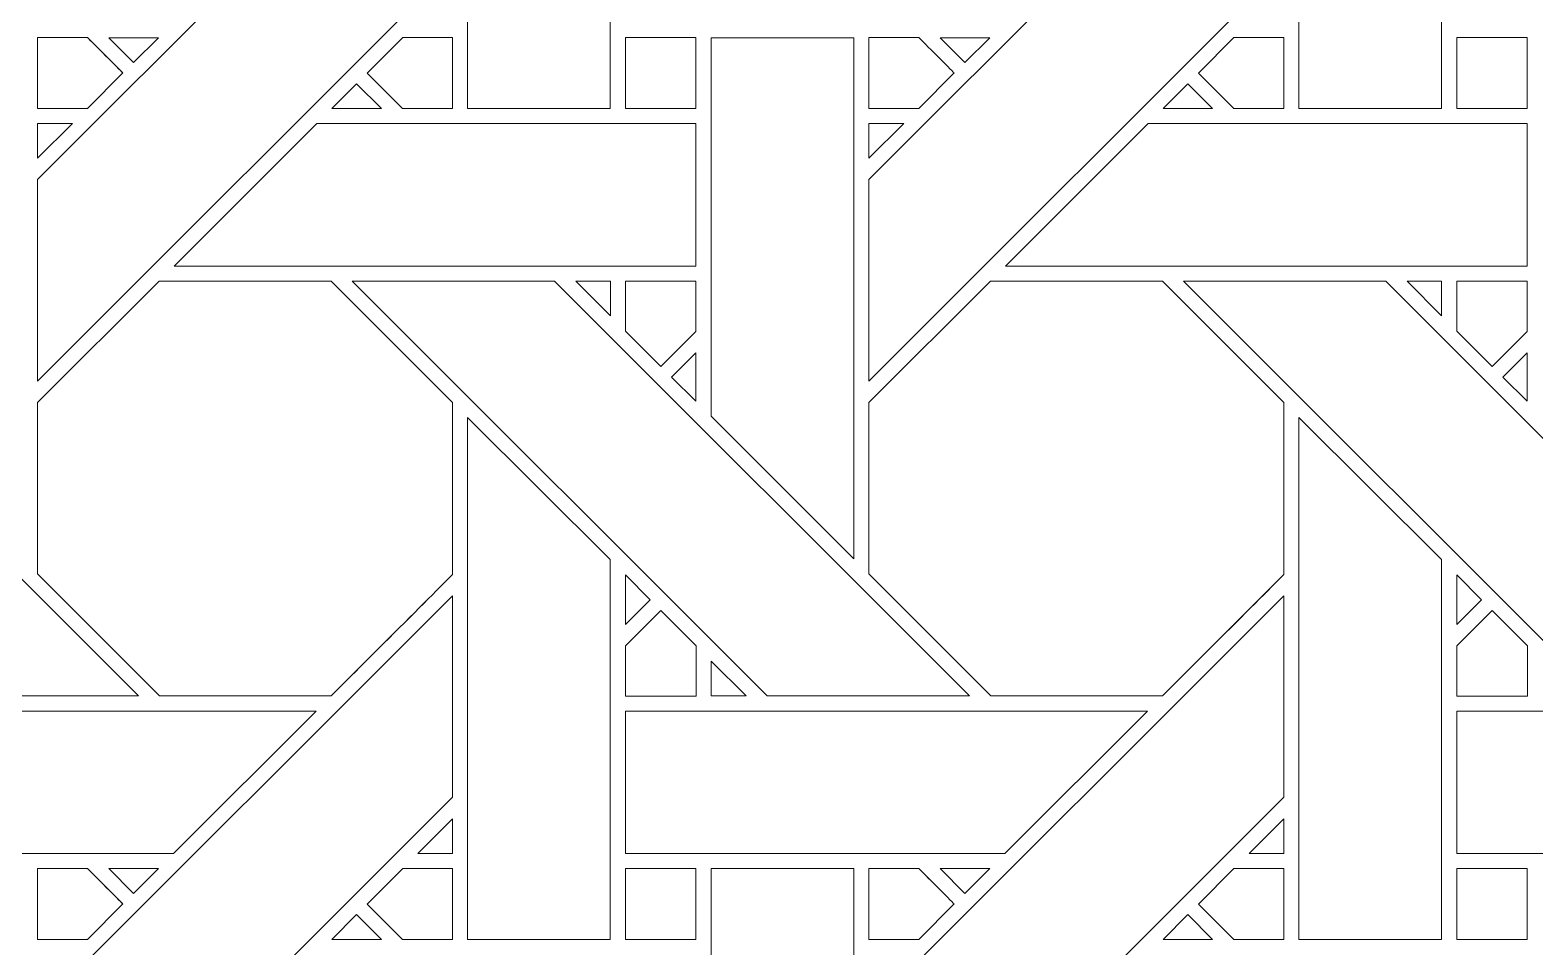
# Model space of a CAD drawing. Header units: inches. Extents: x 4.4 to 20.4, y 1.1 to 17.1.
# Drawn here: x 16.407 to 18.124, y 9.995 to 11.041 of the extents above; entities that cross this region are included whole.
import ezdxf

# ---------------------------------------------------------------- set-up
doc = ezdxf.new("R2010")
doc.units = ezdxf.units.IN
doc.header["$MEASUREMENT"] = 0
doc.layers.add('Design', color=7, linetype='Continuous', lineweight=0)

msp = doc.modelspace()

# ---------------------------------------------------------------- linework, layer by layer
at = {"layer": 'Design'}
for points, knots in [([(12.38285403781467, 17.09476386176223), (7.964575873480902, 17.09476386176223), (4.382854037814669, 13.51304202609592), (4.382854037814669, 9.094763861762152), (4.382854037814669, 4.676485697428384), (7.964575873480902, 1.094763861762152), (12.38285403781467, 1.094763861762152), (16.80113220214846, 1.094763861762152), (20.38285319010416, 4.676485697428384), (20.38285319010416, 9.094763861762152), (20.38285319010416, 13.51304202609592), (16.80113220214846, 17.09476386176223), (12.38285403781467, 17.09476386176223)], [0, 0, 0, 0, 1, 1, 1, 2, 2, 2, 3, 3, 3, 4, 4, 4, 4]), ([(12.38285399246456, 16.23880890138889), (8.437306717014545, 16.23880890138889), (5.23880895283777, 13.04031113721215), (5.23880895283777, 9.094763861762152), (5.23880895283777, 5.149216586312149), (8.437306717014545, 1.950718822135361), (12.38285399246456, 1.950718822135361), (16.32840126791459, 1.950718822135361), (19.52689827508111, 5.149216586312149), (19.52689827508111, 9.094763861762152), (19.52689827508111, 13.04031113721215), (16.32840126791459, 16.23880890138889), (12.38285399246456, 16.23880890138889)], [0, 0, 0, 0, 1, 1, 1, 2, 2, 2, 3, 3, 3, 4, 4, 4, 4]), ([(16.90610758463541, 10.95186869303385), (16.90610758463541, 10.95186869303385), (16.90610758463541, 11.5477066040039), (16.90610758463541, 11.5477066040039), (16.90610758463541, 11.5477066040039), (17.06887647840709, 11.38555823432074), (17.06887647840709, 11.38555823432074), (17.06887647840709, 11.38555823432074), (17.06887647840709, 10.95186869303385), (17.06887647840709, 10.95186869303385), (17.06887647840709, 10.95186869303385), (16.90610758463541, 10.95186869303385), (16.90610758463541, 10.95186869303385)], [0, 0, 0, 0, 1, 1, 1, 2, 2, 2, 3, 3, 3, 4, 4, 4, 4]), ([(17.85483805338541, 10.95186869303385), (17.85483805338541, 10.95186869303385), (17.85483805338541, 11.54771338568793), (17.85483805338541, 11.54771338568793), (17.85483805338541, 11.54771338568793), (18.01760525173611, 11.38555823432074), (18.01760525173611, 11.38555823432074), (18.01760525173611, 11.38555823432074), (18.01760525173611, 10.95186869303385), (18.01760525173611, 10.95186869303385), (18.01760525173611, 10.95186869303385), (17.85483805338541, 10.95186869303385), (17.85483805338541, 10.95186869303385)], [0, 0, 0, 0, 1, 1, 1, 2, 2, 2, 3, 3, 3, 4, 4, 4, 4]), ([(16.88897026909722, 11.11409929063585), (16.88897026909722, 11.11409929063585), (16.4153137207032, 10.64044189453125), (16.4153137207032, 10.64044189453125), (16.4153137207032, 10.64044189453125), (16.4153137207032, 10.8705325656467), (16.4153137207032, 10.8705325656467), (16.4153137207032, 10.8705325656467), (16.88897026909722, 11.3441416422526), (16.88897026909722, 11.3441416422526), (16.88897026909722, 11.3441416422526), (16.88897026909722, 11.11409929063585), (16.88897026909722, 11.11409929063585)], [0, 0, 0, 0, 1, 1, 1, 2, 2, 2, 3, 3, 3, 4, 4, 4, 4]), ([(17.83769904242624, 11.11410607231988), (17.83769904242624, 11.11410607231988), (17.36402893066404, 10.64044189453125), (17.36402893066404, 10.64044189453125), (17.36402893066404, 10.64044189453125), (17.36402893066404, 10.87053934733073), (17.36402893066404, 10.87053934733073), (17.36402893066404, 10.87053934733073), (17.83769904242624, 11.3441416422526), (17.83769904242624, 11.3441416422526), (17.83769904242624, 11.3441416422526), (17.83769904242624, 11.11410607231988), (17.83769904242624, 11.11410607231988)], [0, 0, 0, 0, 1, 1, 1, 2, 2, 2, 3, 3, 3, 4, 4, 4, 4]), ([(16.472395155165, 11.0326656765408), (16.47753228081597, 11.02755398220486), (16.50830417209209, 10.99674140082465), (16.51272922092014, 10.99231719970703), (16.51272922092014, 10.99231719970703), (16.4723086886936, 10.95189412434895), (16.4723086886936, 10.95189412434895), (16.4723086886936, 10.95189412434895), (16.41533576117624, 10.95189412434895), (16.41533576117624, 10.95189412434895), (16.41533576117624, 10.95189412434895), (16.41533576117624, 11.0326656765408), (16.41533576117624, 11.0326656765408), (16.41533576117624, 11.0326656765408), (16.472395155165, 11.0326656765408), (16.472395155165, 11.0326656765408)], [0, 0, 0, 0, 1, 1, 1, 2, 2, 2, 3, 3, 3, 4, 4, 4, 5, 5, 5, 5]), ([(16.51272922092014, 10.99231719970703), (16.51272922092014, 10.99231719970703), (16.4723086886936, 10.95189412434895), (16.4723086886936, 10.95189412434895), (16.4723086886936, 10.95189412434895), (16.41533576117624, 10.95189412434895), (16.41533576117624, 10.95189412434895), (16.41533576117624, 10.95189412434895), (16.41533576117624, 11.0326656765408), (16.41533576117624, 11.0326656765408), (16.41533576117624, 11.0326656765408), (16.472395155165, 11.0326656765408), (16.472395155165, 11.0326656765408), (16.47770521375876, 11.02739037407769), (16.50851101345486, 10.99653032090929), (16.51272922092014, 10.99231719970703)], [0, 0, 0, 0, 1, 1, 1, 2, 2, 2, 3, 3, 3, 4, 4, 4, 5, 5, 5, 5]), ([(16.49673122829861, 11.03264702690972), (16.49673122829861, 11.03264702690972), (16.55319722493487, 11.03264702690972), (16.55319722493487, 11.03264702690972), (16.55319722493487, 11.03264702690972), (16.52490912543403, 11.0044682820638), (16.52490912543403, 11.0044682820638), (16.52490912543403, 11.0044682820638), (16.49673122829861, 11.03264702690972), (16.49673122829861, 11.03264702690972)], [0, 0, 0, 0, 1, 1, 1, 2, 2, 2, 3, 3, 3, 3]), ([(16.83189392089846, 10.95188395182291), (16.83189392089846, 10.95188395182291), (16.79153951009112, 10.9922629462348), (16.79153951009112, 10.9922629462348), (16.79153951009112, 10.9922629462348), (16.83196851942276, 11.03268941243489), (16.83196851942276, 11.03268941243489), (16.83196851942276, 11.03268941243489), (16.8890092637804, 11.03268941243489), (16.8890092637804, 11.03268941243489), (16.8890092637804, 11.03268941243489), (16.8890092637804, 10.95188395182291), (16.8890092637804, 10.95188395182291), (16.8890092637804, 10.95188395182291), (16.83189392089846, 10.95188395182291), (16.83189392089846, 10.95188395182291)], [0, 0, 0, 0, 1, 1, 1, 2, 2, 2, 3, 3, 3, 4, 4, 4, 5, 5, 5, 5]), ([(16.8890092637804, 10.95188395182291), (16.8890092637804, 10.95188395182291), (16.83189392089846, 10.95188395182291), (16.83189392089846, 10.95188395182291), (16.83189392089846, 10.95188395182291), (16.79153951009112, 10.9922629462348), (16.79153951009112, 10.9922629462348), (16.79153951009112, 10.9922629462348), (16.83196851942276, 11.03268941243489), (16.83196851942276, 11.03268941243489), (16.83196851942276, 11.03268941243489), (16.8890092637804, 11.03268941243489), (16.8890092637804, 11.03268941243489), (16.8890092637804, 11.03268941243489), (16.8890092637804, 10.95188395182291), (16.8890092637804, 10.95188395182291)], [0, 0, 0, 0, 1, 1, 1, 2, 2, 2, 3, 3, 3, 4, 4, 4, 5, 5, 5, 5]), ([(17.08621554904514, 10.95188395182291), (17.08621554904514, 10.95188395182291), (17.08621554904514, 11.0326656765408), (17.08621554904514, 11.0326656765408), (17.08621554904514, 11.0326656765408), (17.16645473904082, 11.0326656765408), (17.16645473904082, 11.0326656765408), (17.16645473904082, 11.0326656765408), (17.16645473904082, 10.95188395182291), (17.16645473904082, 10.95188395182291), (17.16645473904082, 10.95188395182291), (17.08621554904514, 10.95188395182291), (17.08621554904514, 10.95188395182291)], [0, 0, 0, 0, 1, 1, 1, 2, 2, 2, 3, 3, 3, 4, 4, 4, 4]), ([(17.16645473904082, 10.95188395182291), (17.16645473904082, 10.95188395182291), (17.08621554904514, 10.95188395182291), (17.08621554904514, 10.95188395182291), (17.08621554904514, 10.95188395182291), (17.08621554904514, 11.0326656765408), (17.08621554904514, 11.0326656765408), (17.08621554904514, 11.0326656765408), (17.16645473904082, 11.0326656765408), (17.16645473904082, 11.0326656765408), (17.16645473904082, 11.0326656765408), (17.16645473904082, 10.95188395182291), (17.16645473904082, 10.95188395182291)], [0, 0, 0, 0, 1, 1, 1, 2, 2, 2, 3, 3, 3, 4, 4, 4, 4]), ([(17.18397352430555, 10.60044776068793), (17.18397352430555, 10.60044776068793), (17.18397352430555, 11.03264702690972), (17.18397352430555, 11.03264702690972), (17.18397352430555, 11.03264702690972), (17.34688991970486, 11.03264702690972), (17.34688991970486, 11.03264702690972), (17.34688991970486, 11.03264702690972), (17.34688991970486, 10.43753051757812), (17.34688991970486, 10.43753051757812), (17.34688991970486, 10.43753051757812), (17.18397352430555, 10.60044776068793), (17.18397352430555, 10.60044776068793)], [0, 0, 0, 0, 1, 1, 1, 2, 2, 2, 3, 3, 3, 4, 4, 4, 4]), ([(17.42113579644097, 11.0326656765408), (17.42627631293403, 11.02755398220486), (17.45704142252612, 10.99674140082465), (17.46146647135416, 10.99231719970703), (17.46146647135416, 10.99231719970703), (17.42104424370667, 10.95189412434895), (17.42104424370667, 10.95189412434895), (17.42104424370667, 10.95189412434895), (17.36406453450528, 10.95189412434895), (17.36406453450528, 10.95189412434895), (17.36406453450528, 10.95189412434895), (17.36406453450528, 11.0326656765408), (17.36406453450528, 11.0326656765408), (17.36406453450528, 11.0326656765408), (17.42113579644097, 11.0326656765408), (17.42113579644097, 11.0326656765408)], [0, 0, 0, 0, 1, 1, 1, 2, 2, 2, 3, 3, 3, 4, 4, 4, 5, 5, 5, 5]), ([(17.46146647135416, 10.99231719970703), (17.46146647135416, 10.99231719970703), (17.42104424370667, 10.95189412434895), (17.42104424370667, 10.95189412434895), (17.42104424370667, 10.95189412434895), (17.36406453450528, 10.95189412434895), (17.36406453450528, 10.95189412434895), (17.36406453450528, 10.95189412434895), (17.36406453450528, 11.0326656765408), (17.36406453450528, 11.0326656765408), (17.36406453450528, 11.0326656765408), (17.42113579644097, 11.0326656765408), (17.42113579644097, 11.0326656765408), (17.42625596788194, 11.02756754557291), (17.45702785915806, 10.99674818250868), (17.46146647135416, 10.99231719970703)], [0, 0, 0, 0, 1, 1, 1, 2, 2, 2, 3, 3, 3, 4, 4, 4, 5, 5, 5, 5]), ([(17.44546169704861, 11.03264702690972), (17.44546169704861, 11.03264702690972), (17.50192599826389, 11.03264702690972), (17.50192599826389, 11.03264702690972), (17.50192599826389, 11.03264702690972), (17.47363959418403, 11.0044682820638), (17.47363959418403, 11.0044682820638), (17.47363959418403, 11.0044682820638), (17.44546169704861, 11.03264702690972), (17.44546169704861, 11.03264702690972)], [0, 0, 0, 0, 1, 1, 1, 2, 2, 2, 3, 3, 3, 3]), ([(17.78062947591153, 10.95188395182291), (17.78062947591153, 10.95188395182291), (17.74027506510416, 10.9922629462348), (17.74027506510416, 10.9922629462348), (17.74027506510416, 10.9922629462348), (17.78069729275181, 11.03268941243489), (17.78069729275181, 11.03268941243489), (17.78069729275181, 11.03268941243489), (17.83774481879348, 11.03268941243489), (17.83774481879348, 11.03268941243489), (17.83774481879348, 11.03268941243489), (17.83774481879348, 10.95188395182291), (17.83774481879348, 10.95188395182291), (17.83774481879348, 10.95188395182291), (17.78062947591153, 10.95188395182291), (17.78062947591153, 10.95188395182291)], [0, 0, 0, 0, 1, 1, 1, 2, 2, 2, 3, 3, 3, 4, 4, 4, 5, 5, 5, 5]), ([(17.83774481879348, 10.95188395182291), (17.83774481879348, 10.95188395182291), (17.78062947591153, 10.95188395182291), (17.78062947591153, 10.95188395182291), (17.78062947591153, 10.95188395182291), (17.74027506510416, 10.9922629462348), (17.74027506510416, 10.9922629462348), (17.74027506510416, 10.9922629462348), (17.78069729275181, 11.03268941243489), (17.78069729275181, 11.03268941243489), (17.78069729275181, 11.03268941243489), (17.83774481879348, 11.03268941243489), (17.83774481879348, 11.03268941243489), (17.83774481879348, 11.03268941243489), (17.83774481879348, 10.95188395182291), (17.83774481879348, 10.95188395182291)], [0, 0, 0, 0, 1, 1, 1, 2, 2, 2, 3, 3, 3, 4, 4, 4, 5, 5, 5, 5]), ([(18.03494432237415, 11.0326656765408), (18.03494432237415, 11.0326656765408), (18.11519029405389, 11.0326656765408), (18.11519029405389, 11.0326656765408), (18.11519029405389, 11.0326656765408), (18.11519029405389, 10.95188395182291), (18.11519029405389, 10.95188395182291), (18.11519029405389, 10.95188395182291), (18.03494432237415, 10.95188395182291), (18.03494432237415, 10.95188395182291), (18.03494432237415, 10.95188395182291), (18.03494432237415, 11.0326656765408), (18.03494432237415, 11.0326656765408)], [0, 0, 0, 0, 1, 1, 1, 2, 2, 2, 3, 3, 3, 4, 4, 4, 4]), ([(18.03494432237415, 10.95188395182291), (18.03494432237415, 10.95188395182291), (18.03494432237415, 11.0326656765408), (18.03494432237415, 11.0326656765408), (18.03494432237415, 11.0326656765408), (18.11519029405389, 11.0326656765408), (18.11519029405389, 11.0326656765408), (18.11519029405389, 11.0326656765408), (18.11519029405389, 10.95188395182291), (18.11519029405389, 10.95188395182291), (18.11519029405389, 10.95188395182291), (18.03494432237415, 10.95188395182291), (18.03494432237415, 10.95188395182291)], [0, 0, 0, 0, 1, 1, 1, 2, 2, 2, 3, 3, 3, 4, 4, 4, 4]), ([(16.7794019911025, 10.9801288180881), (16.7794019911025, 10.9801288180881), (16.8076477050782, 10.95186869303385), (16.8076477050782, 10.95186869303385), (16.8076477050782, 10.95186869303385), (16.75114101833765, 10.95186869303385), (16.75114101833765, 10.95186869303385), (16.75114101833765, 10.95186869303385), (16.7794019911025, 10.9801288180881), (16.7794019911025, 10.9801288180881)], [0, 0, 0, 0, 1, 1, 1, 2, 2, 2, 3, 3, 3, 3]), ([(17.69985622829861, 10.95186869303385), (17.69985622829861, 10.95186869303385), (17.72812906901041, 10.9801288180881), (17.72812906901041, 10.9801288180881), (17.72812906901041, 10.9801288180881), (17.75637647840709, 10.95186869303385), (17.75637647840709, 10.95186869303385), (17.75637647840709, 10.95186869303385), (17.69985622829861, 10.95186869303385), (17.69985622829861, 10.95186869303385)], [0, 0, 0, 0, 1, 1, 1, 2, 2, 2, 3, 3, 3, 3]), ([(16.45514424641929, 10.93473731146918), (16.45514424641929, 10.93473731146918), (16.4153137207032, 10.89490593804253), (16.4153137207032, 10.89490593804253), (16.4153137207032, 10.89490593804253), (16.4153137207032, 10.93473731146918), (16.4153137207032, 10.93473731146918), (16.4153137207032, 10.93473731146918), (16.45514424641929, 10.93473731146918), (16.45514424641929, 10.93473731146918)], [0, 0, 0, 0, 1, 1, 1, 2, 2, 2, 3, 3, 3, 3]), ([(17.16642591688376, 10.93472968207465), (17.16642591688376, 10.93472968207465), (17.16642591688376, 10.77192772759331), (17.16642591688376, 10.77192772759331), (17.16642591688376, 10.77192772759331), (16.57113986545139, 10.77192772759331), (16.57113986545139, 10.77192772759331), (16.57113986545139, 10.77192772759331), (16.73398844401041, 10.93472968207465), (16.73398844401041, 10.93472968207465), (16.73398844401041, 10.93472968207465), (17.16642591688376, 10.93472968207465), (17.16642591688376, 10.93472968207465)], [0, 0, 0, 0, 1, 1, 1, 2, 2, 2, 3, 3, 3, 4, 4, 4, 4]), ([(17.40387301974834, 10.93473731146918), (17.40387301974834, 10.93473731146918), (17.36402893066404, 10.89490593804253), (17.36402893066404, 10.89490593804253), (17.36402893066404, 10.89490593804253), (17.36402893066404, 10.93473731146918), (17.36402893066404, 10.93473731146918), (17.36402893066404, 10.93473731146918), (17.40387301974834, 10.93473731146918), (17.40387301974834, 10.93473731146918)], [0, 0, 0, 0, 1, 1, 1, 2, 2, 2, 3, 3, 3, 3]), ([(18.11515469021265, 10.93472968207465), (18.11515469021265, 10.93472968207465), (18.11515469021265, 10.77192772759331), (18.11515469021265, 10.77192772759331), (18.11515469021265, 10.77192772759331), (17.51986694335945, 10.77192772759331), (17.51986694335945, 10.77192772759331), (17.51986694335945, 10.77192772759331), (17.68271891276041, 10.93472968207465), (17.68271891276041, 10.93472968207465), (17.68271891276041, 10.93472968207465), (18.11515469021265, 10.93472968207465), (18.11515469021265, 10.93472968207465)], [0, 0, 0, 0, 1, 1, 1, 2, 2, 2, 3, 3, 3, 4, 4, 4, 4]), ([(16.53031412760416, 10.28113979763455), (16.53031412760416, 10.28113979763455), (16.29929267035597, 10.28113979763455), (16.29929267035597, 10.28113979763455), (16.29929267035597, 10.28113979763455), (15.82573106553819, 10.75478956434462), (15.82573106553819, 10.75478956434462), (15.82573106553819, 10.75478956434462), (16.0566711425782, 10.75478956434462), (16.0566711425782, 10.75478956434462), (16.0566711425782, 10.75478956434462), (16.53031412760416, 10.28113979763455), (16.53031412760416, 10.28113979763455)], [0, 0, 0, 0, 1, 1, 1, 2, 2, 2, 3, 3, 3, 4, 4, 4, 4]), ([(16.55403306749139, 10.75478786892361), (16.55403306749139, 10.75478786892361), (16.750244140625, 10.75478786892361), (16.750244140625, 10.75478786892361), (16.750244140625, 10.75478786892361), (16.88899570041235, 10.61606682671441), (16.88899570041235, 10.61606682671441), (16.88899570041235, 10.61606682671441), (16.88899570041235, 10.41985236273871), (16.88899570041235, 10.41985236273871), (16.8711971706814, 10.40191735161675), (16.75927056206597, 10.29017723931206), (16.75028483072916, 10.28116522894965), (16.75028483072916, 10.28116522894965), (16.55457560221362, 10.28116522894965), (16.55457560221362, 10.28116522894965), (16.55457560221362, 10.28116522894965), (16.41533576117624, 10.42040337456597), (16.41533576117624, 10.42040337456597), (16.41533576117624, 10.42040337456597), (16.41533576117624, 10.61607021755642), (16.41533576117624, 10.61607021755642), (16.41533576117624, 10.61607021755642), (16.55403306749139, 10.75478786892361), (16.55403306749139, 10.75478786892361)], [0, 0, 0, 0, 1, 1, 1, 2, 2, 2, 3, 3, 3, 4, 4, 4, 5, 5, 5, 6, 6, 6, 7, 7, 7, 8, 8, 8, 8]), ([(16.88899570041235, 10.41985236273871), (16.87121751573348, 10.40193769666883), (16.75929768880208, 10.29019758436415), (16.75028483072916, 10.28116522894965), (16.75028483072916, 10.28116522894965), (16.55457560221362, 10.28116522894965), (16.55457560221362, 10.28116522894965), (16.55457560221362, 10.28116522894965), (16.41533576117624, 10.42040337456597), (16.41533576117624, 10.42040337456597), (16.41533576117624, 10.42040337456597), (16.41533576117624, 10.61607021755642), (16.41533576117624, 10.61607021755642), (16.41533576117624, 10.61607021755642), (16.55403306749139, 10.75478786892361), (16.55403306749139, 10.75478786892361), (16.55403306749139, 10.75478786892361), (16.750244140625, 10.75478786892361), (16.750244140625, 10.75478786892361), (16.750244140625, 10.75478786892361), (16.88899570041235, 10.61606682671441), (16.88899570041235, 10.61606682671441), (16.88899570041235, 10.61606682671441), (16.88899570041235, 10.41985236273871), (16.88899570041235, 10.41985236273871)], [0, 0, 0, 0, 1, 1, 1, 2, 2, 2, 3, 3, 3, 4, 4, 4, 5, 5, 5, 6, 6, 6, 7, 7, 7, 8, 8, 8, 8]), ([(17.47904459635416, 10.28113979763455), (17.47904459635416, 10.28113979763455), (17.24801974826389, 10.28113979763455), (17.24801974826389, 10.28113979763455), (17.24801974826389, 10.28113979763455), (16.77445983886721, 10.75478956434462), (16.77445983886721, 10.75478956434462), (16.77445983886721, 10.75478956434462), (17.00539991590709, 10.75478956434462), (17.00539991590709, 10.75478956434462), (17.00539991590709, 10.75478956434462), (17.47904459635416, 10.28113979763455), (17.47904459635416, 10.28113979763455)], [0, 0, 0, 0, 1, 1, 1, 2, 2, 2, 3, 3, 3, 4, 4, 4, 4]), ([(17.0295223659939, 10.75478278266059), (17.0295223659939, 10.75478278266059), (17.06895955403653, 10.75478278266059), (17.06895955403653, 10.75478278266059), (17.06895955403653, 10.75478278266059), (17.06895955403653, 10.71495140923394), (17.06895955403653, 10.71495140923394), (17.06895955403653, 10.71495140923394), (17.0295223659939, 10.75478278266059), (17.0295223659939, 10.75478278266059)], [0, 0, 0, 0, 1, 1, 1, 2, 2, 2, 3, 3, 3, 3]), ([(17.16645473904082, 10.75480482313368), (17.16645473904082, 10.75480482313368), (17.16645473904082, 10.69720543755425), (17.16645473904082, 10.69720543755425), (17.16645473904082, 10.69720543755425), (17.12652587890625, 10.65725877549913), (17.12652587890625, 10.65725877549913), (17.12652587890625, 10.65725877549913), (17.08619520399305, 10.69759707980685), (17.08619520399305, 10.69759707980685), (17.08619520399305, 10.69759707980685), (17.08619520399305, 10.75480482313368), (17.08619520399305, 10.75480482313368), (17.08619520399305, 10.75480482313368), (17.16645473904082, 10.75480482313368), (17.16645473904082, 10.75480482313368)], [0, 0, 0, 0, 1, 1, 1, 2, 2, 2, 3, 3, 3, 4, 4, 4, 5, 5, 5, 5]), ([(17.12652587890625, 10.65725877549913), (17.12652587890625, 10.65725877549913), (17.08619520399305, 10.69759707980685), (17.08619520399305, 10.69759707980685), (17.08619520399305, 10.69759707980685), (17.08619520399305, 10.75480482313368), (17.08619520399305, 10.75480482313368), (17.08619520399305, 10.75480482313368), (17.16645473904082, 10.75480482313368), (17.16645473904082, 10.75480482313368), (17.16645473904082, 10.75480482313368), (17.16645473904082, 10.69720543755425), (17.16645473904082, 10.69720543755425), (17.16645473904082, 10.69720543755425), (17.12652587890625, 10.65725877549913), (17.12652587890625, 10.65725877549913)], [0, 0, 0, 0, 1, 1, 1, 2, 2, 2, 3, 3, 3, 4, 4, 4, 5, 5, 5, 5]), ([(17.50277031792542, 10.75478786892361), (17.50277031792542, 10.75478786892361), (17.69898139105903, 10.75478786892361), (17.69898139105903, 10.75478786892361), (17.69898139105903, 10.75478786892361), (17.83773125542542, 10.61606682671441), (17.83773125542542, 10.61606682671441), (17.83773125542542, 10.61606682671441), (17.83773125542542, 10.41985236273871), (17.83773125542542, 10.41985236273871), (17.81993272569444, 10.40191735161675), (17.70800611707901, 10.29017723931206), (17.69902208116319, 10.28116522894965), (17.69902208116319, 10.28116522894965), (17.50330946180555, 10.28116522894965), (17.50330946180555, 10.28116522894965), (17.50330946180555, 10.28116522894965), (17.36406453450528, 10.42040676540798), (17.36406453450528, 10.42040676540798), (17.36406453450528, 10.42040676540798), (17.36406453450528, 10.61606682671441), (17.36406453450528, 10.61606682671441), (17.36406453450528, 10.61606682671441), (17.50277031792542, 10.75478786892361), (17.50277031792542, 10.75478786892361)], [0, 0, 0, 0, 1, 1, 1, 2, 2, 2, 3, 3, 3, 4, 4, 4, 5, 5, 5, 6, 6, 6, 7, 7, 7, 8, 8, 8, 8]), ([(17.83773125542542, 10.41985236273871), (17.82013278537334, 10.40212164984809), (17.70817057291666, 10.2903332180447), (17.69902208116319, 10.28116522894965), (17.69902208116319, 10.28116522894965), (17.50330946180555, 10.28116522894965), (17.50330946180555, 10.28116522894965), (17.50330946180555, 10.28116522894965), (17.36406453450528, 10.42040676540798), (17.36406453450528, 10.42040676540798), (17.36406453450528, 10.42040676540798), (17.36406453450528, 10.61606682671441), (17.36406453450528, 10.61606682671441), (17.36406453450528, 10.61606682671441), (17.50277031792542, 10.75478786892361), (17.50277031792542, 10.75478786892361), (17.50277031792542, 10.75478786892361), (17.69898139105903, 10.75478786892361), (17.69898139105903, 10.75478786892361), (17.69898139105903, 10.75478786892361), (17.83773125542542, 10.61606682671441), (17.83773125542542, 10.61606682671441), (17.83773125542542, 10.61606682671441), (17.83773125542542, 10.41985236273871), (17.83773125542542, 10.41985236273871)], [0, 0, 0, 0, 1, 1, 1, 2, 2, 2, 3, 3, 3, 4, 4, 4, 5, 5, 5, 6, 6, 6, 7, 7, 7, 8, 8, 8, 8]), ([(18.19675021701389, 10.28113979763455), (18.19675021701389, 10.28113979763455), (17.7231750488282, 10.75478956434462), (17.7231750488282, 10.75478956434462), (17.7231750488282, 10.75478956434462), (17.95412868923611, 10.75478956434462), (17.95412868923611, 10.75478956434462), (17.95412868923611, 10.75478956434462), (18.42777167426223, 10.28113979763455), (18.42777167426223, 10.28113979763455), (18.42777167426223, 10.28113979763455), (18.19675021701389, 10.28113979763455), (18.19675021701389, 10.28113979763455)], [0, 0, 0, 0, 1, 1, 1, 2, 2, 2, 3, 3, 3, 4, 4, 4, 4]), ([(18.01768663194444, 10.75478278266059), (18.01768663194444, 10.75478278266059), (18.01768663194444, 10.71495140923394), (18.01768663194444, 10.71495140923394), (18.01768663194444, 10.71495140923394), (17.97825113932291, 10.75478278266059), (17.97825113932291, 10.75478278266059), (17.97825113932291, 10.75478278266059), (18.01768663194444, 10.75478278266059), (18.01768663194444, 10.75478278266059)], [0, 0, 0, 0, 1, 1, 1, 2, 2, 2, 3, 3, 3, 3]), ([(18.11519029405389, 10.75480482313368), (18.11519029405389, 10.75480482313368), (18.11519029405389, 10.69720543755425), (18.11519029405389, 10.69720543755425), (18.11519029405389, 10.69720543755425), (18.07526312934027, 10.65725877549913), (18.07526312934027, 10.65725877549913), (18.07526312934027, 10.65725877549913), (18.0349307590061, 10.69759707980685), (18.0349307590061, 10.69759707980685), (18.0349307590061, 10.69759707980685), (18.0349307590061, 10.75480482313368), (18.0349307590061, 10.75480482313368), (18.0349307590061, 10.75480482313368), (18.11519029405389, 10.75480482313368), (18.11519029405389, 10.75480482313368)], [0, 0, 0, 0, 1, 1, 1, 2, 2, 2, 3, 3, 3, 4, 4, 4, 5, 5, 5, 5]), ([(18.07526312934027, 10.65725877549913), (18.07526312934027, 10.65725877549913), (18.0349307590061, 10.69759707980685), (18.0349307590061, 10.69759707980685), (18.0349307590061, 10.69759707980685), (18.0349307590061, 10.75480482313368), (18.0349307590061, 10.75480482313368), (18.0349307590061, 10.75480482313368), (18.11519029405389, 10.75480482313368), (18.11519029405389, 10.75480482313368), (18.11519029405389, 10.75480482313368), (18.11519029405389, 10.69720543755425), (18.11519029405389, 10.69720543755425), (18.11519029405389, 10.69720543755425), (18.07526312934027, 10.65725877549913), (18.07526312934027, 10.65725877549913)], [0, 0, 0, 0, 1, 1, 1, 2, 2, 2, 3, 3, 3, 4, 4, 4, 5, 5, 5, 5]), ([(17.16642591688376, 10.67294311523437), (17.16642591688376, 10.67294311523437), (17.16642591688376, 10.61778344048394), (17.16642591688376, 10.61778344048394), (17.16642591688376, 10.61778344048394), (17.13866848415806, 10.6451661851671), (17.13866848415806, 10.6451661851671), (17.13866848415806, 10.6451661851671), (17.16642591688376, 10.67294311523437), (17.16642591688376, 10.67294311523437)], [0, 0, 0, 0, 1, 1, 1, 2, 2, 2, 3, 3, 3, 3]), ([(18.11515469021265, 10.67294311523437), (18.11515469021265, 10.67294311523437), (18.11515469021265, 10.61778344048394), (18.11515469021265, 10.61778344048394), (18.11515469021265, 10.61778344048394), (18.08738538954001, 10.6451661851671), (18.08738538954001, 10.6451661851671), (18.08738538954001, 10.6451661851671), (18.11515469021265, 10.67294311523437), (18.11515469021265, 10.67294311523437)], [0, 0, 0, 0, 1, 1, 1, 2, 2, 2, 3, 3, 3, 3]), ([(16.90610758463541, 10.00313991970486), (16.90610758463541, 10.00313991970486), (16.90610758463541, 10.59897783067491), (16.90610758463541, 10.59897783067491), (16.90610758463541, 10.59897783067491), (17.06887647840709, 10.43682946099175), (17.06887647840709, 10.43682946099175), (17.06887647840709, 10.43682946099175), (17.06887647840709, 10.00313991970486), (17.06887647840709, 10.00313991970486), (17.06887647840709, 10.00313991970486), (16.90610758463541, 10.00313991970486), (16.90610758463541, 10.00313991970486)], [0, 0, 0, 0, 1, 1, 1, 2, 2, 2, 3, 3, 3, 4, 4, 4, 4]), ([(17.85483805338541, 10.00313991970486), (17.85483805338541, 10.00313991970486), (17.85483805338541, 10.59898461235894), (17.85483805338541, 10.59898461235894), (17.85483805338541, 10.59898461235894), (18.01760525173611, 10.43683624267578), (18.01760525173611, 10.43683624267578), (18.01760525173611, 10.43683624267578), (18.01760525173611, 10.00313991970486), (18.01760525173611, 10.00313991970486), (18.01760525173611, 10.00313991970486), (17.85483805338541, 10.00313991970486), (17.85483805338541, 10.00313991970486)], [0, 0, 0, 0, 1, 1, 1, 2, 2, 2, 3, 3, 3, 4, 4, 4, 4]), ([(17.08617824978306, 10.36257849799262), (17.08617824978306, 10.36257849799262), (17.08617824978306, 10.4193369547526), (17.08617824978306, 10.4193369547526), (17.08617824978306, 10.4193369547526), (17.11435614691848, 10.39075639512804), (17.11435614691848, 10.39075639512804), (17.11435614691848, 10.39075639512804), (17.08617824978306, 10.36257849799262), (17.08617824978306, 10.36257849799262)], [0, 0, 0, 0, 1, 1, 1, 2, 2, 2, 3, 3, 3, 3]), ([(18.03490871853306, 10.36257849799262), (18.03490871853306, 10.36257849799262), (18.03490871853306, 10.4193369547526), (18.03490871853306, 10.4193369547526), (18.03490871853306, 10.4193369547526), (18.06308661566848, 10.39075639512804), (18.06308661566848, 10.39075639512804), (18.06308661566848, 10.39075639512804), (18.03490871853306, 10.36257849799262), (18.03490871853306, 10.36257849799262)], [0, 0, 0, 0, 1, 1, 1, 2, 2, 2, 3, 3, 3, 3]), ([(16.88897026909722, 10.16536966959635), (16.88897026909722, 10.16536966959635), (16.4153137207032, 9.691719902886282), (16.4153137207032, 9.691719902886282), (16.4153137207032, 9.691719902886282), (16.4153137207032, 9.92181650797526), (16.4153137207032, 9.92181650797526), (16.4153137207032, 9.92181650797526), (16.88897026909722, 10.3954120212131), (16.88897026909722, 10.3954120212131), (16.88897026909722, 10.3954120212131), (16.88897026909722, 10.16536966959635), (16.88897026909722, 10.16536966959635)], [0, 0, 0, 0, 1, 1, 1, 2, 2, 2, 3, 3, 3, 4, 4, 4, 4]), ([(17.83769904242624, 10.16536966959635), (17.83769904242624, 10.16536966959635), (17.36402893066404, 9.691719902886282), (17.36402893066404, 9.691719902886282), (17.36402893066404, 9.691719902886282), (17.36402893066404, 9.92181650797526), (17.36402893066404, 9.92181650797526), (17.36402893066404, 9.92181650797526), (17.83769904242624, 10.39541880289713), (17.83769904242624, 10.39541880289713), (17.83769904242624, 10.39541880289713), (17.83769904242624, 10.16536966959635), (17.83769904242624, 10.16536966959635)], [0, 0, 0, 0, 1, 1, 1, 2, 2, 2, 3, 3, 3, 4, 4, 4, 4]), ([(17.08620876736111, 10.28092363145616), (17.08620876736111, 10.28092363145616), (17.08620876736111, 10.3382093641493), (17.08620876736111, 10.3382093641493), (17.08620876736111, 10.3382093641493), (17.1265394422743, 10.378540886773), (17.1265394422743, 10.378540886773), (17.1265394422743, 10.378540886773), (17.1668701171875, 10.33821614583333), (17.1668701171875, 10.33821614583333), (17.1668701171875, 10.33821614583333), (17.1668701171875, 10.28092363145616), (17.1668701171875, 10.28092363145616), (17.1668701171875, 10.28092363145616), (17.08620876736111, 10.28092363145616), (17.08620876736111, 10.28092363145616)], [0, 0, 0, 0, 1, 1, 1, 2, 2, 2, 3, 3, 3, 4, 4, 4, 5, 5, 5, 5]), ([(17.1265394422743, 10.378540886773), (17.1265394422743, 10.378540886773), (17.1668701171875, 10.33821614583333), (17.1668701171875, 10.33821614583333), (17.1668701171875, 10.33821614583333), (17.1668701171875, 10.28092363145616), (17.1668701171875, 10.28092363145616), (17.1668701171875, 10.28092363145616), (17.08620876736111, 10.28092363145616), (17.08620876736111, 10.28092363145616), (17.08620876736111, 10.28092363145616), (17.08620876736111, 10.3382093641493), (17.08620876736111, 10.3382093641493), (17.08620876736111, 10.3382093641493), (17.1265394422743, 10.378540886773), (17.1265394422743, 10.378540886773)], [0, 0, 0, 0, 1, 1, 1, 2, 2, 2, 3, 3, 3, 4, 4, 4, 5, 5, 5, 5]), ([(18.03494432237415, 10.28092363145616), (18.03494432237415, 10.28092363145616), (18.03494432237415, 10.3382093641493), (18.03494432237415, 10.3382093641493), (18.03494432237415, 10.3382093641493), (18.07527669270833, 10.378540886773), (18.07527669270833, 10.378540886773), (18.07527669270833, 10.378540886773), (18.1156005859375, 10.33821614583333), (18.1156005859375, 10.33821614583333), (18.1156005859375, 10.33821614583333), (18.1156005859375, 10.28092363145616), (18.1156005859375, 10.28092363145616), (18.1156005859375, 10.28092363145616), (18.03494432237415, 10.28092363145616), (18.03494432237415, 10.28092363145616)], [0, 0, 0, 0, 1, 1, 1, 2, 2, 2, 3, 3, 3, 4, 4, 4, 5, 5, 5, 5]), ([(18.07527669270833, 10.378540886773), (18.07527669270833, 10.378540886773), (18.1156005859375, 10.33821614583333), (18.1156005859375, 10.33821614583333), (18.1156005859375, 10.33821614583333), (18.1156005859375, 10.28092363145616), (18.1156005859375, 10.28092363145616), (18.1156005859375, 10.28092363145616), (18.03494432237415, 10.28092363145616), (18.03494432237415, 10.28092363145616), (18.03494432237415, 10.28092363145616), (18.03494432237415, 10.3382093641493), (18.03494432237415, 10.3382093641493), (18.03494432237415, 10.3382093641493), (18.07527669270833, 10.378540886773), (18.07527669270833, 10.378540886773)], [0, 0, 0, 0, 1, 1, 1, 2, 2, 2, 3, 3, 3, 4, 4, 4, 5, 5, 5, 5]), ([(17.18409559461805, 10.28113301595052), (17.18409559461805, 10.28113301595052), (17.18409559461805, 10.32092963324652), (17.18409559461805, 10.32092963324652), (17.18409559461805, 10.32092963324652), (17.22381761338973, 10.28113301595052), (17.22381761338973, 10.28113301595052), (17.22381761338973, 10.28113301595052), (17.18409559461805, 10.28113301595052), (17.18409559461805, 10.28113301595052)], [0, 0, 0, 0, 1, 1, 1, 2, 2, 2, 3, 3, 3, 3]), ([(16.57041761610251, 10.10119205050998), (16.57041761610251, 10.10119205050998), (16.13746303982207, 10.10119205050998), (16.13746303982207, 10.10119205050998), (16.13746303982207, 10.10119205050998), (16.13746303982207, 10.2638922797309), (16.13746303982207, 10.2638922797309), (16.13746303982207, 10.2638922797309), (16.73315768771709, 10.2638922797309), (16.73315768771709, 10.2638922797309), (16.73315768771709, 10.2638922797309), (16.57041761610251, 10.10119205050998), (16.57041761610251, 10.10119205050998)], [0, 0, 0, 0, 1, 1, 1, 2, 2, 2, 3, 3, 3, 4, 4, 4, 4]), ([(17.5191463894314, 10.10119205050998), (17.5191463894314, 10.10119205050998), (17.08617824978306, 10.10119205050998), (17.08617824978306, 10.10119205050998), (17.08617824978306, 10.10119205050998), (17.08617824978306, 10.2638922797309), (17.08617824978306, 10.2638922797309), (17.08617824978306, 10.2638922797309), (17.68188815646709, 10.2638922797309), (17.68188815646709, 10.2638922797309), (17.68188815646709, 10.2638922797309), (17.5191463894314, 10.10119205050998), (17.5191463894314, 10.10119205050998)], [0, 0, 0, 0, 1, 1, 1, 2, 2, 2, 3, 3, 3, 4, 4, 4, 4]), ([(18.03490871853306, 10.10119205050998), (18.03490871853306, 10.10119205050998), (18.03490871853306, 10.2638922797309), (18.03490871853306, 10.2638922797309), (18.03490871853306, 10.2638922797309), (18.63061692979598, 10.2638922797309), (18.63061692979598, 10.2638922797309), (18.63061692979598, 10.2638922797309), (18.46787516276041, 10.10119205050998), (18.46787516276041, 10.10119205050998), (18.46787516276041, 10.10119205050998), (18.03490871853306, 10.10119205050998), (18.03490871853306, 10.10119205050998)], [0, 0, 0, 0, 1, 1, 1, 2, 2, 2, 3, 3, 3, 4, 4, 4, 4]), ([(16.88898383246528, 10.14098273383246), (16.88898383246528, 10.14098273383246), (16.88898383246528, 10.10121239556206), (16.88898383246528, 10.10121239556206), (16.88898383246528, 10.10121239556206), (16.84920756022138, 10.10121239556206), (16.84920756022138, 10.10121239556206), (16.84920756022138, 10.10121239556206), (16.88898383246528, 10.14098273383246), (16.88898383246528, 10.14098273383246)], [0, 0, 0, 0, 1, 1, 1, 2, 2, 2, 3, 3, 3, 3]), ([(17.83771260579429, 10.14098273383246), (17.83771260579429, 10.14098273383246), (17.83771260579429, 10.10121239556206), (17.83771260579429, 10.10121239556206), (17.83771260579429, 10.10121239556206), (17.79793633355042, 10.10121239556206), (17.79793633355042, 10.10121239556206), (17.79793633355042, 10.10121239556206), (17.83771260579429, 10.14098273383246), (17.83771260579429, 10.14098273383246)], [0, 0, 0, 0, 1, 1, 1, 2, 2, 2, 3, 3, 3, 3]), ([(16.472395155165, 10.08393266465929), (16.47753228081597, 10.07882097032335), (16.50830417209209, 10.04800499810112), (16.51272922092014, 10.0435807969835), (16.51272922092014, 10.0435807969835), (16.4723086886936, 10.00315772162543), (16.4723086886936, 10.00315772162543), (16.4723086886936, 10.00315772162543), (16.41533576117624, 10.00315772162543), (16.41533576117624, 10.00315772162543), (16.41533576117624, 10.00315772162543), (16.41533576117624, 10.08393266465929), (16.41533576117624, 10.08393266465929), (16.41533576117624, 10.08393266465929), (16.472395155165, 10.08393266465929), (16.472395155165, 10.08393266465929)], [0, 0, 0, 0, 1, 1, 1, 2, 2, 2, 3, 3, 3, 4, 4, 4, 5, 5, 5, 5]), ([(16.49725002712681, 10.0590337117513), (16.49725002712681, 10.0590337117513), (16.51272922092014, 10.0435807969835), (16.51272922092014, 10.0435807969835), (16.51272922092014, 10.0435807969835), (16.4723086886936, 10.00315772162543), (16.4723086886936, 10.00315772162543), (16.4723086886936, 10.00315772162543), (16.41533576117624, 10.00315772162543), (16.41533576117624, 10.00315772162543), (16.41533576117624, 10.00315772162543), (16.41533576117624, 10.08393266465929), (16.41533576117624, 10.08393266465929), (16.41533576117624, 10.08393266465929), (16.472395155165, 10.08393266465929), (16.472395155165, 10.08393266465929), (16.47782728407126, 10.07853529188368), (16.48785569932723, 10.06845347086588), (16.49725002712681, 10.0590337117513)], [0, 0, 0, 0, 1, 1, 1, 2, 2, 2, 3, 3, 3, 4, 4, 4, 5, 5, 5, 6, 6, 6, 6]), ([(16.49673122829861, 10.08392418755425), (16.49673122829861, 10.08392418755425), (16.55319722493487, 10.08392418755425), (16.55319722493487, 10.08392418755425), (16.55319722493487, 10.08392418755425), (16.52490912543403, 10.05573950873481), (16.52490912543403, 10.05573950873481), (16.52490912543403, 10.05573950873481), (16.49673122829861, 10.08392418755425), (16.49673122829861, 10.08392418755425)], [0, 0, 0, 0, 1, 1, 1, 2, 2, 2, 3, 3, 3, 3]), ([(16.83189392089846, 10.00314754909939), (16.83189392089846, 10.00314754909939), (16.79153951009112, 10.0435299343533), (16.79153951009112, 10.0435299343533), (16.79153951009112, 10.0435299343533), (16.83196851942276, 10.08395300971137), (16.83196851942276, 10.08395300971137), (16.83196851942276, 10.08395300971137), (16.8890092637804, 10.08395300971137), (16.8890092637804, 10.08395300971137), (16.8890092637804, 10.08395300971137), (16.8890092637804, 10.00314754909939), (16.8890092637804, 10.00314754909939), (16.8890092637804, 10.00314754909939), (16.83189392089846, 10.00314754909939), (16.83189392089846, 10.00314754909939)], [0, 0, 0, 0, 1, 1, 1, 2, 2, 2, 3, 3, 3, 4, 4, 4, 5, 5, 5, 5]), ([(16.8890092637804, 10.00314754909939), (16.8890092637804, 10.00314754909939), (16.83189392089846, 10.00314754909939), (16.83189392089846, 10.00314754909939), (16.83189392089846, 10.00314754909939), (16.79153951009112, 10.0435299343533), (16.79153951009112, 10.0435299343533), (16.79153951009112, 10.0435299343533), (16.83196851942276, 10.08395300971137), (16.83196851942276, 10.08395300971137), (16.83196851942276, 10.08395300971137), (16.8890092637804, 10.08395300971137), (16.8890092637804, 10.08395300971137), (16.8890092637804, 10.08395300971137), (16.8890092637804, 10.00314754909939), (16.8890092637804, 10.00314754909939)], [0, 0, 0, 0, 1, 1, 1, 2, 2, 2, 3, 3, 3, 4, 4, 4, 5, 5, 5, 5]), ([(17.08621554904514, 10.00314754909939), (17.08621554904514, 10.00314754909939), (17.08621554904514, 10.08393266465929), (17.08621554904514, 10.08393266465929), (17.08621554904514, 10.08393266465929), (17.16645473904082, 10.08393266465929), (17.16645473904082, 10.08393266465929), (17.16645473904082, 10.08393266465929), (17.16645473904082, 10.00314754909939), (17.16645473904082, 10.00314754909939), (17.16645473904082, 10.00314754909939), (17.08621554904514, 10.00314754909939), (17.08621554904514, 10.00314754909939)], [0, 0, 0, 0, 1, 1, 1, 2, 2, 2, 3, 3, 3, 4, 4, 4, 4]), ([(17.08621554904514, 10.00314754909939), (17.08621554904514, 10.00314754909939), (17.08621554904514, 10.08393266465929), (17.08621554904514, 10.08393266465929), (17.08621554904514, 10.08393266465929), (17.16645473904082, 10.08393266465929), (17.16645473904082, 10.08393266465929), (17.16645473904082, 10.08393266465929), (17.16645473904082, 10.00314754909939), (17.16645473904082, 10.00314754909939), (17.16645473904082, 10.00314754909939), (17.08621554904514, 10.00314754909939), (17.08621554904514, 10.00314754909939)], [0, 0, 0, 0, 1, 1, 1, 2, 2, 2, 3, 3, 3, 4, 4, 4, 4]), ([(17.18397352430555, 9.651725769042969), (17.18397352430555, 9.651725769042969), (17.18397352430555, 10.08392418755425), (17.18397352430555, 10.08392418755425), (17.18397352430555, 10.08392418755425), (17.34688991970486, 10.08392418755425), (17.34688991970486, 10.08392418755425), (17.34688991970486, 10.08392418755425), (17.34688991970486, 9.488807678222656), (17.34688991970486, 9.488807678222656), (17.34688991970486, 9.488807678222656), (17.18397352430555, 9.651725769042969), (17.18397352430555, 9.651725769042969)], [0, 0, 0, 0, 1, 1, 1, 2, 2, 2, 3, 3, 3, 4, 4, 4, 4]), ([(17.42113579644097, 10.08393266465929), (17.42627631293403, 10.07882097032335), (17.45704142252612, 10.04800499810112), (17.46146647135416, 10.0435807969835), (17.46146647135416, 10.0435807969835), (17.42104424370667, 10.00315772162543), (17.42104424370667, 10.00315772162543), (17.42104424370667, 10.00315772162543), (17.36406453450528, 10.00315772162543), (17.36406453450528, 10.00315772162543), (17.36406453450528, 10.00315772162543), (17.36406453450528, 10.08393266465929), (17.36406453450528, 10.08393266465929), (17.36406453450528, 10.08393266465929), (17.42113579644097, 10.08393266465929), (17.42113579644097, 10.08393266465929)], [0, 0, 0, 0, 1, 1, 1, 2, 2, 2, 3, 3, 3, 4, 4, 4, 5, 5, 5, 5]), ([(17.46146647135416, 10.0435807969835), (17.46146647135416, 10.0435807969835), (17.42104424370667, 10.00315772162543), (17.42104424370667, 10.00315772162543), (17.42104424370667, 10.00315772162543), (17.36406453450528, 10.00315772162543), (17.36406453450528, 10.00315772162543), (17.36406453450528, 10.00315772162543), (17.36406453450528, 10.08393266465929), (17.36406453450528, 10.08393266465929), (17.36406453450528, 10.08393266465929), (17.42113579644097, 10.08393266465929), (17.42113579644097, 10.08393266465929), (17.42628309461805, 10.0788082546658), (17.45705498589417, 10.04799143473307), (17.46146647135416, 10.0435807969835)], [0, 0, 0, 0, 1, 1, 1, 2, 2, 2, 3, 3, 3, 4, 4, 4, 5, 5, 5, 5]), ([(17.44546169704861, 10.08392418755425), (17.44546169704861, 10.08392418755425), (17.50192599826389, 10.08392418755425), (17.50192599826389, 10.08392418755425), (17.50192599826389, 10.08392418755425), (17.47363959418403, 10.05573950873481), (17.47363959418403, 10.05573950873481), (17.47363959418403, 10.05573950873481), (17.44546169704861, 10.08392418755425), (17.44546169704861, 10.08392418755425)], [0, 0, 0, 0, 1, 1, 1, 2, 2, 2, 3, 3, 3, 3]), ([(17.78062947591153, 10.00314754909939), (17.78062947591153, 10.00314754909939), (17.74027506510416, 10.0435299343533), (17.74027506510416, 10.0435299343533), (17.74027506510416, 10.0435299343533), (17.78069729275181, 10.08395300971137), (17.78069729275181, 10.08395300971137), (17.78069729275181, 10.08395300971137), (17.83774481879348, 10.08395300971137), (17.83774481879348, 10.08395300971137), (17.83774481879348, 10.08395300971137), (17.83774481879348, 10.00314754909939), (17.83774481879348, 10.00314754909939), (17.83774481879348, 10.00314754909939), (17.78062947591153, 10.00314754909939), (17.78062947591153, 10.00314754909939)], [0, 0, 0, 0, 1, 1, 1, 2, 2, 2, 3, 3, 3, 4, 4, 4, 5, 5, 5, 5]), ([(17.83774481879348, 10.00314754909939), (17.83774481879348, 10.00314754909939), (17.78062947591153, 10.00314754909939), (17.78062947591153, 10.00314754909939), (17.78062947591153, 10.00314754909939), (17.74027506510416, 10.0435299343533), (17.74027506510416, 10.0435299343533), (17.74027506510416, 10.0435299343533), (17.78069729275181, 10.08395300971137), (17.78069729275181, 10.08395300971137), (17.78069729275181, 10.08395300971137), (17.83774481879348, 10.08395300971137), (17.83774481879348, 10.08395300971137), (17.83774481879348, 10.08395300971137), (17.83774481879348, 10.00314754909939), (17.83774481879348, 10.00314754909939)], [0, 0, 0, 0, 1, 1, 1, 2, 2, 2, 3, 3, 3, 4, 4, 4, 5, 5, 5, 5]), ([(18.03494432237415, 10.08393266465929), (18.03494432237415, 10.08393266465929), (18.11519029405389, 10.08393266465929), (18.11519029405389, 10.08393266465929), (18.11519029405389, 10.08393266465929), (18.11519029405389, 10.00314754909939), (18.11519029405389, 10.00314754909939), (18.11519029405389, 10.00314754909939), (18.03494432237415, 10.00314754909939), (18.03494432237415, 10.00314754909939), (18.03494432237415, 10.00314754909939), (18.03494432237415, 10.08393266465929), (18.03494432237415, 10.08393266465929)], [0, 0, 0, 0, 1, 1, 1, 2, 2, 2, 3, 3, 3, 4, 4, 4, 4]), ([(18.03494432237415, 10.00314754909939), (18.03494432237415, 10.00314754909939), (18.03494432237415, 10.08393266465929), (18.03494432237415, 10.08393266465929), (18.03494432237415, 10.08393266465929), (18.11519029405389, 10.08393266465929), (18.11519029405389, 10.08393266465929), (18.11519029405389, 10.08393266465929), (18.11519029405389, 10.00314754909939), (18.11519029405389, 10.00314754909939), (18.11519029405389, 10.00314754909939), (18.03494432237415, 10.00314754909939), (18.03494432237415, 10.00314754909939)], [0, 0, 0, 0, 1, 1, 1, 2, 2, 2, 3, 3, 3, 4, 4, 4, 4]), ([(16.7794019911025, 10.03140004475911), (16.7794019911025, 10.03140004475911), (16.80763414171014, 10.00313991970486), (16.80763414171014, 10.00313991970486), (16.80763414171014, 10.00313991970486), (16.75114101833765, 10.00313991970486), (16.75114101833765, 10.00313991970486), (16.75114101833765, 10.00313991970486), (16.7794019911025, 10.03140004475911), (16.7794019911025, 10.03140004475911)], [0, 0, 0, 0, 1, 1, 1, 2, 2, 2, 3, 3, 3, 3]), ([(17.72812906901041, 10.03140004475911), (17.72812906901041, 10.03140004475911), (17.75636291503904, 10.00313991970486), (17.75636291503904, 10.00313991970486), (17.75636291503904, 10.00313991970486), (17.69985622829861, 10.00313991970486), (17.69985622829861, 10.00313991970486), (17.69985622829861, 10.00313991970486), (17.72812906901041, 10.03140004475911), (17.72812906901041, 10.03140004475911)], [0, 0, 0, 0, 1, 1, 1, 2, 2, 2, 3, 3, 3, 3])]:
    msp.add_open_spline(points, degree=3, knots=knots, dxfattribs=at)

doc.saveas('drawing.dxf')
